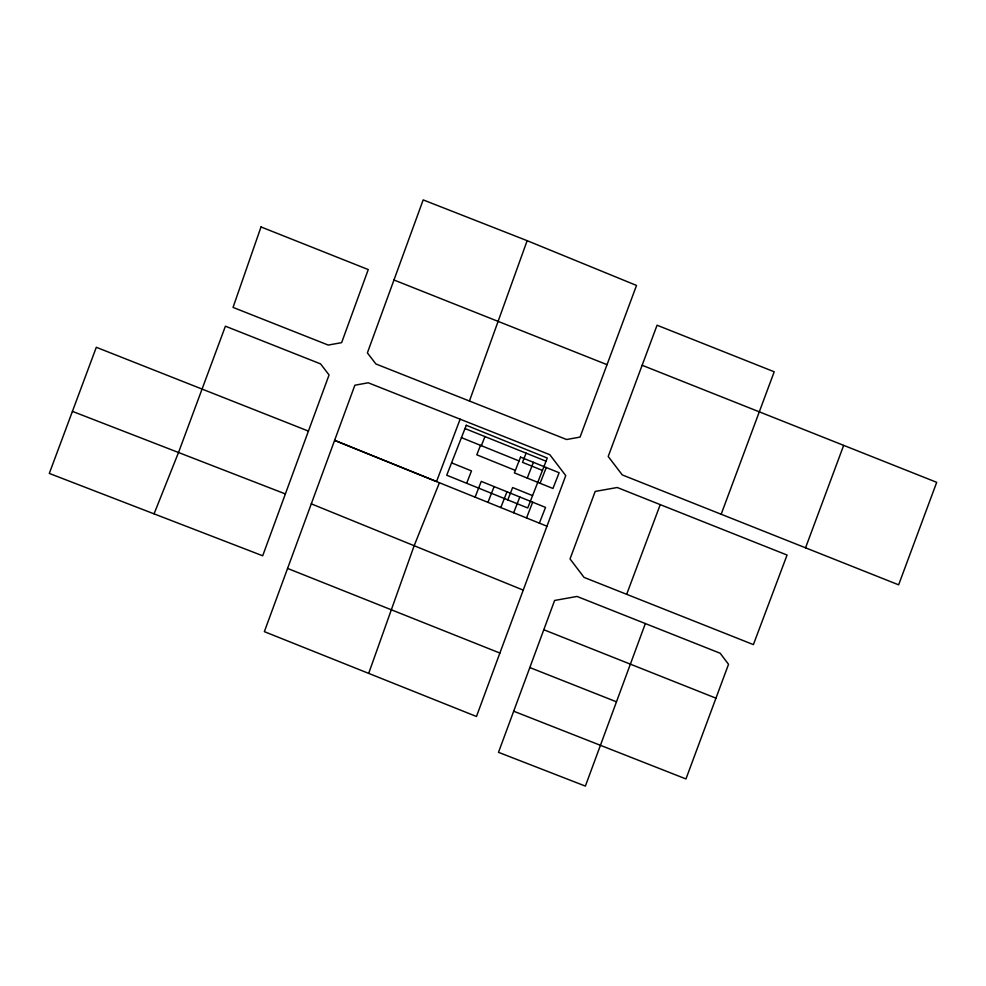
<?xml version="1.0" encoding="UTF-8"?>
<svg xmlns="http://www.w3.org/2000/svg" width="986" height="986" viewBox="0 0 986 986"><rect width="100%" height="100%" fill="white"/><g stroke="black" fill="none" stroke-linecap="round" stroke-linejoin="round"><path stroke-width="1.48" d="M368.678 673.389L414.157 545.726L439.423 482.721M527.153 240.67L636.525 285.447L580.064 437.081L566.605 439.51L375.9 363.97L367.384 352.889L423.179 199.899L527.153 240.67L469.435 401.019M308.421 431.092L262.695 555.784L49.3 473.428L96.308 347.294L308.421 431.092L329.065 374.951L320.586 363.908L225.412 326.193L178.515 452.5L154.062 513.854M499.877 653.052L476.472 716.489L264.359 631.656L354.861 385.218L368.234 382.79L549.831 454.719L565.742 475.597L499.877 653.052L287.579 568.429M645.349 623.559L585.376 786.101L498.497 752.33L554.613 600.462L577.032 596.444L720.174 653.25L728.531 664.305L685.96 778.94L513.718 711.226M642.132 365.276L608.202 456.469L622.265 474.919L898.64 584.834L936.7 482.327L642.132 365.276L657.07 325.22L774.207 371.784L721.173 514.248M805.55 547.822L843.622 445.499M626.665 594.311L660.238 504.635L617.236 487.503L595.187 491.422L570.031 558.926L584.057 577.402L753.39 644.61L787.062 555.044L660.238 504.635M460.129 419.173L436.527 481.55L334.599 440.348L546.897 526.191M480.49 445.352L476.793 454.805L515.358 470.408M466.649 483.276L471.493 470.914L451.563 462.853M481.365 445.697L484.976 436.49M475.092 497.141L481.267 481.39L545.541 507.396L539.367 523.147M487.947 502.342L494.122 486.591M500.802 507.543L506.977 491.792M507.778 499.914L512.621 487.552L532.563 495.613M526.117 453.129L522.506 462.348L542.436 470.408M513.657 512.745L519.832 496.993M527.239 478.074L533.414 462.323M526.512 517.946L532.686 502.194M540.094 483.276L546.269 467.524M72.422 411.372L285.373 493.937M607.056 364.672L393.993 279.999M464.998 428.54L546.047 461.201M529.827 667.547L616.46 701.81M543.779 629.734L715.996 698.187M461.436 437.636L519.067 460.943M311.293 503.846L523.159 590.084M261.019 226.94L233.041 307.398L328.202 345.063L341.624 342.66L368.259 269.572L261.019 226.94M466.279 425.274L446.72 475.215L527.72 507.975L547.279 458.046L466.279 425.274M520.559 457.122L514.384 472.873L552.949 488.477L559.124 472.725L520.559 457.122"/></g></svg>
